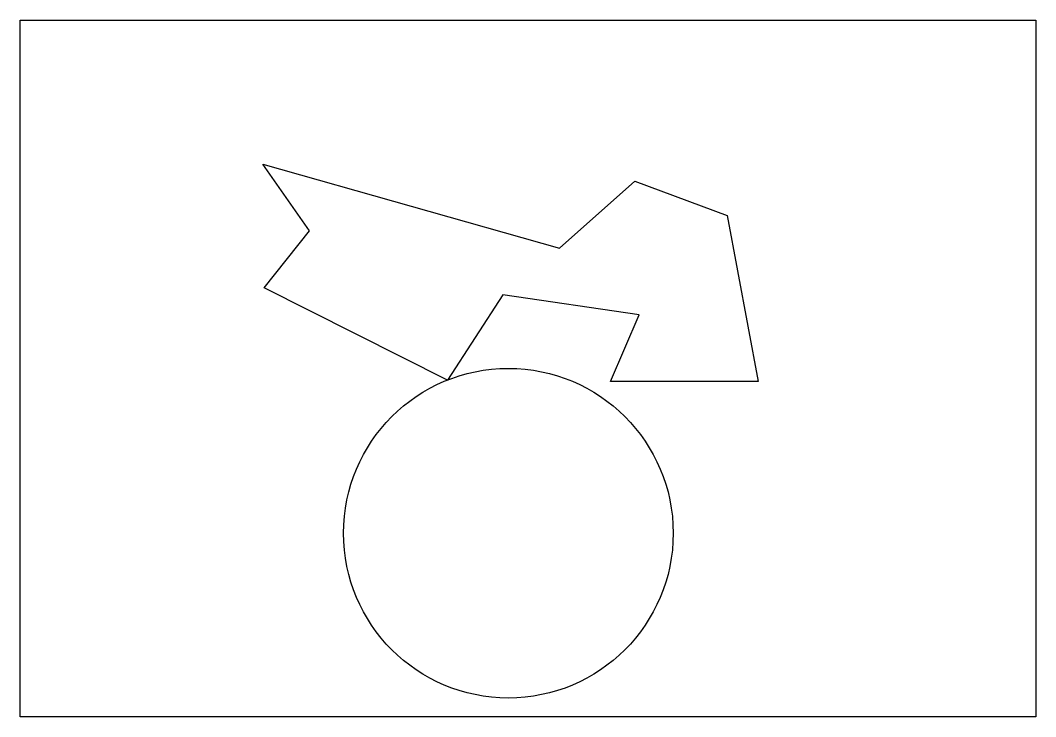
# Model space of a CAD drawing. Extents: x 20 to 297, y 10 to 200.
import ezdxf

# ---------------------------------------------------------------- set-up
doc = ezdxf.new("R2010")
doc.units = 0
doc.header["$LTSCALE"] = 12.7
doc.layers.add('BORDER_FRAME', color=7, linetype='CONTINUOUS')
doc.layers.add('SKETCHED_GEOMETRY', color=7, linetype='CONTINUOUS')

msp = doc.modelspace()

# ---------------------------------------------------------------- linework, layer by layer
at = {"layer": 'BORDER_FRAME'}
for p, q in [((20, 10), (20, 200)), ((20, 200), (297, 200)), ((297, 200), (297, 10)), ((297, 10), (20, 10))]:
    msp.add_line(p, q, dxfattribs=at)
at = {"layer": 'SKETCHED_GEOMETRY'}
for p, q in [((86.15, 160.72), (167.1, 137.87)), ((98.93, 142.52), (86.15, 160.72)), ((167.1, 137.87), (187.63, 156.08)), ((187.63, 156.08), (212.81, 146.78)), ((212.81, 146.78), (221.33, 101.46)), ((86.54, 127.03), (98.93, 142.52)), ((136.5, 101.85), (86.54, 127.03)), ((151.61, 125.09), (136.5, 101.85)), ((188.79, 119.67), (151.61, 125.09)), ((181.05, 101.46), (188.79, 119.67)), ((221.33, 101.46), (181.05, 101.46))]:
    msp.add_line(p, q, dxfattribs=at)
msp.add_circle((153.14, 60.07), 44.97, dxfattribs=at)

doc.saveas('drawing.dxf')
